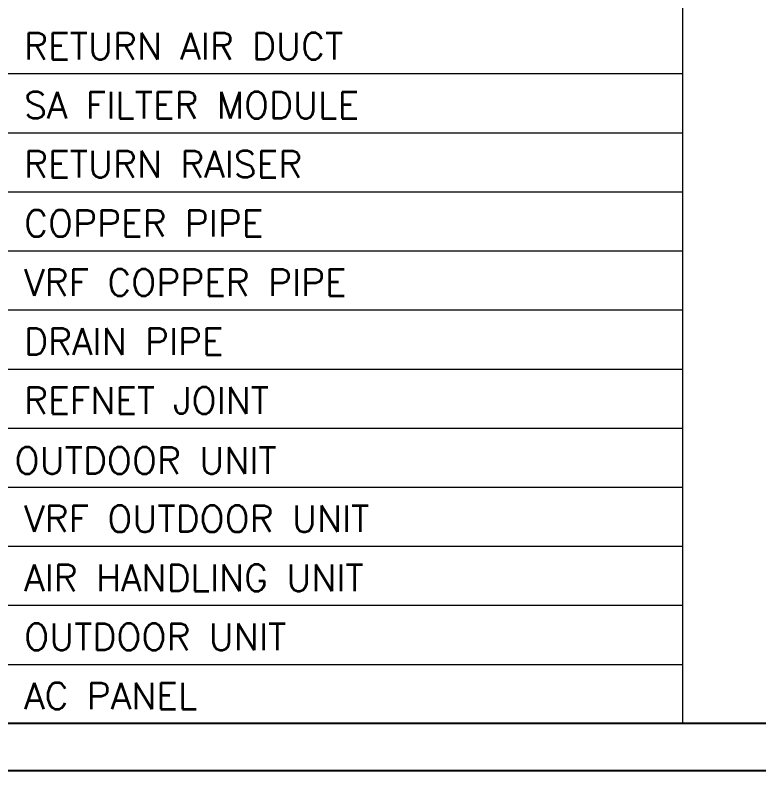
# Model space of a CAD drawing. Extents: x 3505867 to 3988380, y -625948 to -590408.
# Drawn here: x 3962232 to 3965869, y -625948 to -622251 of the extents above; entities that cross this region are included whole.
import ezdxf

# ---------------------------------------------------------------- set-up
doc = ezdxf.new("R2010")
doc.units = 0
doc.header["$LTSCALE"] = 6
doc.header["$MEASUREMENT"] = 0
doc.linetypes.add('ACAD_ISO04W100', pattern=[30, 24, -3, 0, -3])
doc.linetypes.add('CONTINU', pattern=[0])
doc.layers.get('0').update_dxf_attribs({"linetype": 'CONTINUOUS'})
doc.layers.add('axes', color=40, linetype='ACAD_ISO04W100', lineweight=25)
doc.layers.add('ELE-LIGHTING WIRRING', color=7, linetype='CONTINUOUS')
doc.styles.get("Standard").update_dxf_attribs({"font": 'SIMPLEX'})

msp = doc.modelspace()

# ---------------------------------------------------------------- linework, layer by layer
for points in [[(3988380.4, -593936.6), (3988380.4, -625948), (3943299.2, -625948), (3943299.2, -593936.6)], [(3988148.5, -594168.4), (3988148.5, -625716.2), (3943531, -625716.2), (3943531, -594168.4)]]:
    msp.add_lwpolyline(points, close=True)
at = {"layer": 'axes', "color": 7, "linetype": 'CONTINU', "lineweight": 0}
for p, q in [((3960535.7, -622537.3), (3965495.3, -622537.3)), ((3960535.7, -622826.3), (3965495.3, -622826.3)), ((3960535.7, -623115.3), (3965495.3, -623115.3)), ((3960535.7, -623404.3), (3965495.3, -623404.3)), ((3960535.7, -623693.3), (3965495.3, -623693.3)), ((3960535.7, -623982.3), (3965495.3, -623982.3)), ((3960535.7, -624271.2), (3965495.3, -624271.2)), ((3960535.7, -624560.2), (3965495.3, -624560.2)), ((3960535.7, -624849.2), (3965495.3, -624849.2)), ((3960535.7, -625138.2), (3965495.3, -625138.2)), ((3960535.7, -625427.2), (3965495.3, -625427.2)), ((3960535.7, -625716.2), (3965495.3, -625716.2))]:
    msp.add_line(p, q, dxfattribs=at)
msp.add_lwpolyline([(3960535.7, -625716.2), (3960535.7, -620915.3), (3965495.3, -620915.3), (3965495.3, -625716.2)], dxfattribs=at)

# ---------------------------------------------------------------- texts
at = {"layer": 'ELE-LIGHTING WIRRING', "color": 7, "linetype": 'CONTINU', "lineweight": 0, "char_height": 130, "width": 3616.807, "attachment_point": 1}
for s, insert in [('{\\C256;RETURN AIR DUCT}', (3962276.1, -622337.6)), ('{\\C256;SA FILTER MODULE}', (3962276.1, -622626.6)), ('{\\C256;RETURN RAISER }', (3962276.1, -622915.6)), ('{\\C256;COPPER PIPE}', (3962276.1, -623204.6)), ('{\\C256;VRF COPPER PIPE}', (3962276.1, -623493.6)), ('{\\C256;DRAIN PIPE}', (3962276.1, -623782.6)), ('{\\C256;REFNET JOINT}', (3962276.1, -624071.5)), ('{\\C256; OUTDOOR UNIT}', (3962140.5, -624365)), ('{\\C256;VRF OUTDOOR UNIT}', (3962276.1, -624649.5)), ('{\\C256;AIR HANDLING UNIT}', (3962276.1, -624938.5)), ('{\\C256;OUTDOOR UNIT}', (3962276.1, -625227.5)), ('{\\C256;AC PANEL}', (3962276.1, -625516.5))]:
    msp.add_mtext(s, dxfattribs=dict(at, insert=insert))

doc.saveas('drawing.dxf')
